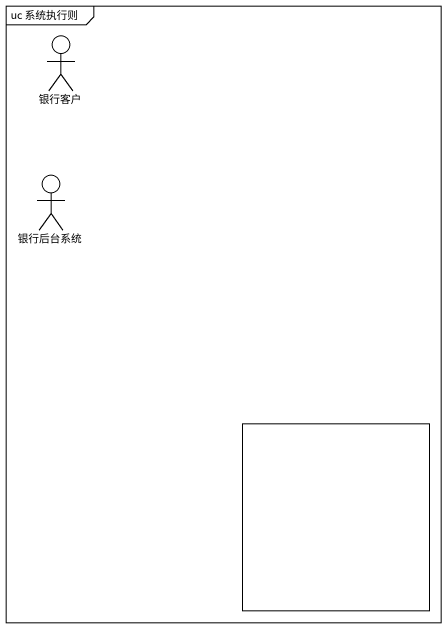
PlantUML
@startuml
mainframe uc 系统执行则
actor 银行客户
actor 银行后台系统
rectangle " " as rectangle1
@enduml
